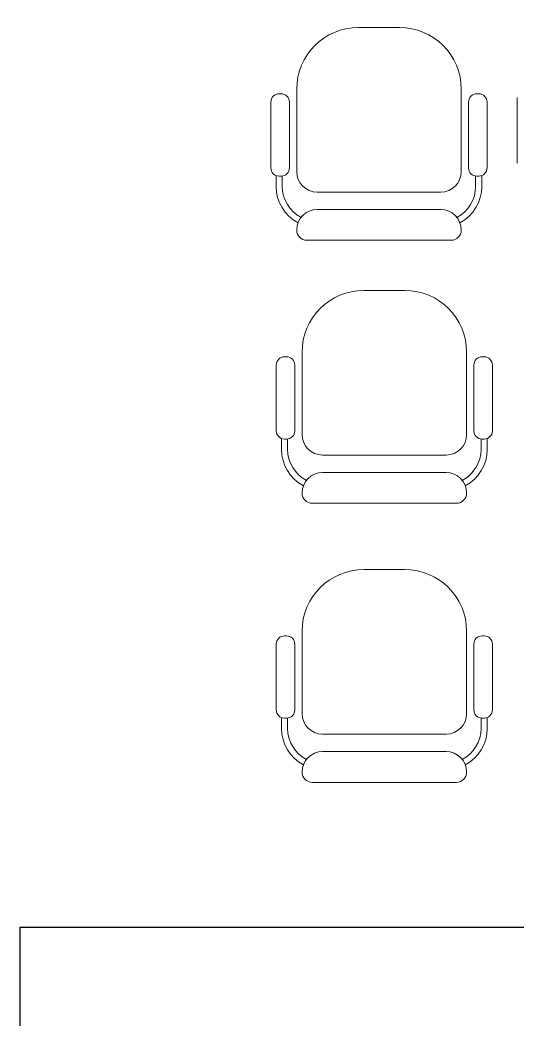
# Model space of a CAD drawing. Header units: millimetres. Extents: x -1911 to 4021, y -174 to 2851.
# Drawn here: x 989.4 to 1119.9, y 1414.3 to 1676.5 of the extents above; entities that cross this region are included whole.
import ezdxf

# ---------------------------------------------------------------- set-up
doc = ezdxf.new("R2010")
doc.units = ezdxf.units.MM
doc.layers.add('ARREDI attrezzature - furniture', color=175, linetype='Continuous', lineweight=9)

msp = doc.modelspace()

# ---------------------------------------------------------------- linework, layer by layer
at = {"color": 0}
msp.add_line((989.42, 1438.43), (989.42, 1408.43), dxfattribs=at)
msp.add_line((989.42, 1438.43), (1589.42, 1438.43))
at = {"color": 2}
for radius in [700.64, 695.64]:
    msp.add_arc((919.42, 1408.43), radius, 2.45403, 177.54597, dxfattribs=at)
at = {"layer": 'ARREDI attrezzature - furniture'}
for p, q in [((1089.05, 1674.53), (1078.25, 1674.53)), ((1089.05, 1674.53), (1078.25, 1674.53)), ((1089.05, 1674.53), (1078.25, 1674.53)), ((1089.05, 1674.53), (1078.25, 1674.53)), ((1089.05, 1674.53), (1078.25, 1674.53)), ((1089.05, 1674.53), (1078.25, 1674.53)), ((1062.05, 1658.33), (1062.05, 1636.73)), ((1062.05, 1658.33), (1062.05, 1636.73)), ((1062.05, 1658.33), (1062.05, 1636.73)), ((1062.05, 1658.33), (1062.05, 1636.73)), ((1062.05, 1658.33), (1062.05, 1636.73)), ((1062.05, 1658.33), (1062.05, 1636.73)), ((1105.25, 1636.73), (1105.25, 1658.33)), ((1105.25, 1636.73), (1105.25, 1658.33)), ((1105.25, 1636.73), (1105.25, 1658.33)), ((1105.25, 1636.73), (1105.25, 1658.33)), ((1105.25, 1636.73), (1105.25, 1658.33)), ((1105.25, 1636.73), (1105.25, 1658.33)), ((1055.28, 1654.97), (1055.28, 1637.69)), ((1055.28, 1654.97), (1055.28, 1637.69)), ((1055.28, 1654.97), (1055.28, 1637.69)), ((1055.28, 1654.97), (1055.28, 1637.69)), ((1055.28, 1654.97), (1055.28, 1637.69)), ((1055.28, 1654.97), (1055.28, 1637.69)), ((1057.98, 1657.13), (1057.44, 1657.13)), ((1057.98, 1657.13), (1057.44, 1657.13)), ((1057.98, 1657.13), (1057.44, 1657.13)), ((1057.98, 1657.13), (1057.44, 1657.13)), ((1057.98, 1657.13), (1057.44, 1657.13)), ((1057.98, 1657.13), (1057.44, 1657.13)), ((1060.14, 1637.69), (1060.14, 1654.97)), ((1060.14, 1637.69), (1060.14, 1654.97)), ((1060.14, 1637.69), (1060.14, 1654.97)), ((1060.14, 1637.69), (1060.14, 1654.97)), ((1060.14, 1637.69), (1060.14, 1654.97)), ((1060.14, 1637.69), (1060.14, 1654.97)), ((1107.15, 1637.69), (1107.15, 1654.97)), ((1107.15, 1637.69), (1107.15, 1654.97)), ((1107.15, 1637.69), (1107.15, 1654.97)), ((1107.15, 1637.69), (1107.15, 1654.97)), ((1107.15, 1637.69), (1107.15, 1654.97)), ((1107.15, 1637.69), (1107.15, 1654.97)), ((1109.31, 1657.13), (1109.85, 1657.13)), ((1109.31, 1657.13), (1109.85, 1657.13)), ((1109.31, 1657.13), (1109.85, 1657.13)), ((1109.31, 1657.13), (1109.85, 1657.13)), ((1109.31, 1657.13), (1109.85, 1657.13)), ((1109.31, 1657.13), (1109.85, 1657.13)), ((1112.01, 1654.97), (1112.01, 1637.69)), ((1112.01, 1654.97), (1112.01, 1637.69)), ((1112.01, 1654.97), (1112.01, 1637.69)), ((1112.01, 1654.97), (1112.01, 1637.69)), ((1112.01, 1654.97), (1112.01, 1637.69)), ((1112.01, 1654.97), (1112.01, 1637.69)), ((1119.89, 1656.2), (1119.89, 1638.92)), ((1119.89, 1656.2), (1119.89, 1638.92)), ((1119.89, 1656.2), (1119.89, 1638.92)), ((1119.89, 1656.2), (1119.89, 1638.92)), ((1119.89, 1656.2), (1119.89, 1638.92)), ((1119.89, 1656.2), (1119.89, 1638.92)), ((1056.65, 1632.83), (1056.65, 1635.68)), ((1056.65, 1632.83), (1056.65, 1635.68)), ((1056.65, 1632.83), (1056.65, 1635.68)), ((1056.65, 1632.83), (1056.65, 1635.68)), ((1056.65, 1632.83), (1056.65, 1635.68)), ((1056.65, 1632.83), (1056.65, 1635.68)), ((1057.44, 1635.53), (1057.98, 1635.53)), ((1057.44, 1635.53), (1057.98, 1635.53)), ((1057.44, 1635.53), (1057.98, 1635.53)), ((1057.44, 1635.53), (1057.98, 1635.53)), ((1057.44, 1635.53), (1057.98, 1635.53)), ((1057.44, 1635.53), (1057.98, 1635.53)), ((1058.27, 1632.83), (1058.27, 1635.55)), ((1058.27, 1632.83), (1058.27, 1635.55)), ((1058.27, 1632.83), (1058.27, 1635.55)), ((1058.27, 1632.83), (1058.27, 1635.55)), ((1058.27, 1632.83), (1058.27, 1635.55)), ((1058.27, 1632.83), (1058.27, 1635.55)), ((1109.03, 1632.83), (1109.03, 1635.55)), ((1109.03, 1632.83), (1109.03, 1635.55)), ((1109.03, 1632.83), (1109.03, 1635.55)), ((1109.03, 1632.83), (1109.03, 1635.55)), ((1109.03, 1632.83), (1109.03, 1635.55)), ((1109.03, 1632.83), (1109.03, 1635.55)), ((1109.85, 1635.53), (1109.31, 1635.53)), ((1109.85, 1635.53), (1109.31, 1635.53)), ((1109.85, 1635.53), (1109.31, 1635.53)), ((1109.85, 1635.53), (1109.31, 1635.53)), ((1109.85, 1635.53), (1109.31, 1635.53)), ((1109.85, 1635.53), (1109.31, 1635.53)), ((1110.65, 1632.83), (1110.65, 1635.68)), ((1110.65, 1632.83), (1110.65, 1635.68)), ((1110.65, 1632.83), (1110.65, 1635.68)), ((1110.65, 1632.83), (1110.65, 1635.68)), ((1110.65, 1632.83), (1110.65, 1635.68)), ((1110.65, 1632.83), (1110.65, 1635.68)), ((1067.45, 1631.33), (1099.85, 1631.33)), ((1067.45, 1631.33), (1099.85, 1631.33)), ((1067.45, 1631.33), (1099.85, 1631.33)), ((1067.45, 1631.33), (1099.85, 1631.33)), ((1067.45, 1631.33), (1099.85, 1631.33)), ((1067.45, 1631.33), (1099.85, 1631.33)), ((1099.85, 1626.77), (1067.45, 1626.77)), ((1099.85, 1626.77), (1067.45, 1626.77)), ((1099.85, 1626.77), (1067.45, 1626.77)), ((1099.85, 1626.77), (1067.45, 1626.77)), ((1099.85, 1626.77), (1067.45, 1626.77)), ((1099.85, 1626.77), (1067.45, 1626.77)), ((1062.05, 1621.37), (1062.05, 1621.37)), ((1062.05, 1621.37), (1062.05, 1621.37)), ((1062.05, 1621.37), (1062.05, 1621.37)), ((1105.25, 1621.37), (1105.25, 1621.37)), ((1105.25, 1621.37), (1105.25, 1621.37)), ((1105.25, 1621.37), (1105.25, 1621.37)), ((1064.75, 1618.67), (1102.55, 1618.67)), ((1064.75, 1618.67), (1102.55, 1618.67)), ((1064.75, 1618.67), (1102.55, 1618.67)), ((1064.75, 1618.67), (1102.55, 1618.67)), ((1090.46, 1605.51), (1079.66, 1605.51)), ((1090.46, 1605.51), (1079.66, 1605.51)), ((1090.46, 1605.51), (1079.66, 1605.51)), ((1090.46, 1605.51), (1079.66, 1605.51)), ((1090.46, 1605.51), (1079.66, 1605.51)), ((1090.46, 1605.51), (1079.66, 1605.51)), ((1063.46, 1589.31), (1063.46, 1567.71)), ((1063.46, 1589.31), (1063.46, 1567.71)), ((1063.46, 1589.31), (1063.46, 1567.71)), ((1063.46, 1589.31), (1063.46, 1567.71)), ((1063.46, 1589.31), (1063.46, 1567.71)), ((1063.46, 1589.31), (1063.46, 1567.71)), ((1106.66, 1567.71), (1106.66, 1589.31)), ((1106.66, 1567.71), (1106.66, 1589.31)), ((1106.66, 1567.71), (1106.66, 1589.31)), ((1106.66, 1567.71), (1106.66, 1589.31)), ((1106.66, 1567.71), (1106.66, 1589.31)), ((1106.66, 1567.71), (1106.66, 1589.31)), ((1059.39, 1588.11), (1058.85, 1588.11)), ((1059.39, 1588.11), (1058.85, 1588.11)), ((1059.39, 1588.11), (1058.85, 1588.11)), ((1059.39, 1588.11), (1058.85, 1588.11)), ((1059.39, 1588.11), (1058.85, 1588.11)), ((1059.39, 1588.11), (1058.85, 1588.11)), ((1110.72, 1588.11), (1111.26, 1588.11)), ((1110.72, 1588.11), (1111.26, 1588.11)), ((1110.72, 1588.11), (1111.26, 1588.11)), ((1110.72, 1588.11), (1111.26, 1588.11)), ((1110.72, 1588.11), (1111.26, 1588.11)), ((1110.72, 1588.11), (1111.26, 1588.11)), ((1056.69, 1585.95), (1056.69, 1568.67)), ((1056.69, 1585.95), (1056.69, 1568.67)), ((1056.69, 1585.95), (1056.69, 1568.67)), ((1056.69, 1585.95), (1056.69, 1568.67)), ((1056.69, 1585.95), (1056.69, 1568.67)), ((1056.69, 1585.95), (1056.69, 1568.67)), ((1061.55, 1568.67), (1061.55, 1585.95)), ((1061.55, 1568.67), (1061.55, 1585.95)), ((1061.55, 1568.67), (1061.55, 1585.95)), ((1061.55, 1568.67), (1061.55, 1585.95)), ((1061.55, 1568.67), (1061.55, 1585.95)), ((1061.55, 1568.67), (1061.55, 1585.95)), ((1108.56, 1568.67), (1108.56, 1585.95)), ((1108.56, 1568.67), (1108.56, 1585.95)), ((1108.56, 1568.67), (1108.56, 1585.95)), ((1108.56, 1568.67), (1108.56, 1585.95)), ((1108.56, 1568.67), (1108.56, 1585.95)), ((1108.56, 1568.67), (1108.56, 1585.95)), ((1113.42, 1585.95), (1113.42, 1568.67)), ((1113.42, 1585.95), (1113.42, 1568.67)), ((1113.42, 1585.95), (1113.42, 1568.67)), ((1113.42, 1585.95), (1113.42, 1568.67)), ((1113.42, 1585.95), (1113.42, 1568.67)), ((1113.42, 1585.95), (1113.42, 1568.67)), ((1058.06, 1563.81), (1058.06, 1566.66)), ((1058.06, 1563.81), (1058.06, 1566.66)), ((1058.06, 1563.81), (1058.06, 1566.66)), ((1058.06, 1563.81), (1058.06, 1566.66)), ((1058.06, 1563.81), (1058.06, 1566.66)), ((1058.06, 1563.81), (1058.06, 1566.66)), ((1058.85, 1566.51), (1059.39, 1566.51)), ((1058.85, 1566.51), (1059.39, 1566.51)), ((1058.85, 1566.51), (1059.39, 1566.51)), ((1058.85, 1566.51), (1059.39, 1566.51)), ((1058.85, 1566.51), (1059.39, 1566.51)), ((1058.85, 1566.51), (1059.39, 1566.51)), ((1059.68, 1563.81), (1059.68, 1566.53)), ((1059.68, 1563.81), (1059.68, 1566.53)), ((1059.68, 1563.81), (1059.68, 1566.53)), ((1059.68, 1563.81), (1059.68, 1566.53)), ((1059.68, 1563.81), (1059.68, 1566.53)), ((1059.68, 1563.81), (1059.68, 1566.53)), ((1110.44, 1563.81), (1110.44, 1566.53)), ((1110.44, 1563.81), (1110.44, 1566.53)), ((1110.44, 1563.81), (1110.44, 1566.53)), ((1110.44, 1563.81), (1110.44, 1566.53)), ((1110.44, 1563.81), (1110.44, 1566.53)), ((1110.44, 1563.81), (1110.44, 1566.53)), ((1111.26, 1566.51), (1110.72, 1566.51)), ((1111.26, 1566.51), (1110.72, 1566.51)), ((1111.26, 1566.51), (1110.72, 1566.51)), ((1111.26, 1566.51), (1110.72, 1566.51)), ((1111.26, 1566.51), (1110.72, 1566.51)), ((1111.26, 1566.51), (1110.72, 1566.51)), ((1112.06, 1563.81), (1112.06, 1566.66)), ((1112.06, 1563.81), (1112.06, 1566.66)), ((1112.06, 1563.81), (1112.06, 1566.66)), ((1112.06, 1563.81), (1112.06, 1566.66)), ((1112.06, 1563.81), (1112.06, 1566.66)), ((1112.06, 1563.81), (1112.06, 1566.66)), ((1068.86, 1562.31), (1101.26, 1562.31)), ((1068.86, 1562.31), (1101.26, 1562.31)), ((1068.86, 1562.31), (1101.26, 1562.31)), ((1068.86, 1562.31), (1101.26, 1562.31)), ((1068.86, 1562.31), (1101.26, 1562.31)), ((1068.86, 1562.31), (1101.26, 1562.31)), ((1101.26, 1557.75), (1068.86, 1557.75)), ((1101.26, 1557.75), (1068.86, 1557.75)), ((1101.26, 1557.75), (1068.86, 1557.75)), ((1101.26, 1557.75), (1068.86, 1557.75)), ((1101.26, 1557.75), (1068.86, 1557.75)), ((1101.26, 1557.75), (1068.86, 1557.75)), ((1063.46, 1552.35), (1063.46, 1552.35)), ((1063.46, 1552.35), (1063.46, 1552.35)), ((1063.46, 1552.35), (1063.46, 1552.35)), ((1106.66, 1552.35), (1106.66, 1552.35)), ((1106.66, 1552.35), (1106.66, 1552.35)), ((1106.66, 1552.35), (1106.66, 1552.35)), ((1066.16, 1549.65), (1103.96, 1549.65)), ((1066.16, 1549.65), (1103.96, 1549.65)), ((1066.16, 1549.65), (1103.96, 1549.65)), ((1066.16, 1549.65), (1103.96, 1549.65)), ((1090.46, 1532.26), (1079.66, 1532.26)), ((1090.46, 1532.26), (1079.66, 1532.26)), ((1090.46, 1532.26), (1079.66, 1532.26)), ((1090.46, 1532.26), (1079.66, 1532.26)), ((1090.46, 1532.26), (1079.66, 1532.26)), ((1090.46, 1532.26), (1079.66, 1532.26)), ((1063.46, 1516.06), (1063.46, 1494.46)), ((1063.46, 1516.06), (1063.46, 1494.46)), ((1063.46, 1516.06), (1063.46, 1494.46)), ((1063.46, 1516.06), (1063.46, 1494.46)), ((1063.46, 1516.06), (1063.46, 1494.46)), ((1063.46, 1516.06), (1063.46, 1494.46)), ((1106.66, 1494.46), (1106.66, 1516.06)), ((1106.66, 1494.46), (1106.66, 1516.06)), ((1106.66, 1494.46), (1106.66, 1516.06)), ((1106.66, 1494.46), (1106.66, 1516.06)), ((1106.66, 1494.46), (1106.66, 1516.06)), ((1106.66, 1494.46), (1106.66, 1516.06)), ((1059.39, 1514.86), (1058.85, 1514.86)), ((1059.39, 1514.86), (1058.85, 1514.86)), ((1059.39, 1514.86), (1058.85, 1514.86)), ((1059.39, 1514.86), (1058.85, 1514.86)), ((1059.39, 1514.86), (1058.85, 1514.86)), ((1059.39, 1514.86), (1058.85, 1514.86)), ((1110.72, 1514.86), (1111.26, 1514.86)), ((1110.72, 1514.86), (1111.26, 1514.86)), ((1110.72, 1514.86), (1111.26, 1514.86)), ((1110.72, 1514.86), (1111.26, 1514.86)), ((1110.72, 1514.86), (1111.26, 1514.86)), ((1110.72, 1514.86), (1111.26, 1514.86)), ((1056.69, 1512.7), (1056.69, 1495.42)), ((1056.69, 1512.7), (1056.69, 1495.42)), ((1056.69, 1512.7), (1056.69, 1495.42)), ((1056.69, 1512.7), (1056.69, 1495.42)), ((1056.69, 1512.7), (1056.69, 1495.42)), ((1056.69, 1512.7), (1056.69, 1495.42)), ((1061.55, 1495.42), (1061.55, 1512.7)), ((1061.55, 1495.42), (1061.55, 1512.7)), ((1061.55, 1495.42), (1061.55, 1512.7)), ((1061.55, 1495.42), (1061.55, 1512.7)), ((1061.55, 1495.42), (1061.55, 1512.7)), ((1061.55, 1495.42), (1061.55, 1512.7)), ((1108.56, 1495.42), (1108.56, 1512.7)), ((1108.56, 1495.42), (1108.56, 1512.7)), ((1108.56, 1495.42), (1108.56, 1512.7)), ((1108.56, 1495.42), (1108.56, 1512.7)), ((1108.56, 1495.42), (1108.56, 1512.7)), ((1108.56, 1495.42), (1108.56, 1512.7)), ((1113.42, 1512.7), (1113.42, 1495.42)), ((1113.42, 1512.7), (1113.42, 1495.42)), ((1113.42, 1512.7), (1113.42, 1495.42)), ((1113.42, 1512.7), (1113.42, 1495.42)), ((1113.42, 1512.7), (1113.42, 1495.42)), ((1113.42, 1512.7), (1113.42, 1495.42)), ((1058.06, 1490.56), (1058.06, 1493.41)), ((1058.06, 1490.56), (1058.06, 1493.41)), ((1058.06, 1490.56), (1058.06, 1493.41)), ((1058.06, 1490.56), (1058.06, 1493.41)), ((1058.06, 1490.56), (1058.06, 1493.41)), ((1058.06, 1490.56), (1058.06, 1493.41)), ((1058.85, 1493.26), (1059.39, 1493.26)), ((1058.85, 1493.26), (1059.39, 1493.26)), ((1058.85, 1493.26), (1059.39, 1493.26)), ((1058.85, 1493.26), (1059.39, 1493.26)), ((1058.85, 1493.26), (1059.39, 1493.26)), ((1058.85, 1493.26), (1059.39, 1493.26)), ((1059.68, 1490.56), (1059.68, 1493.28)), ((1059.68, 1490.56), (1059.68, 1493.28)), ((1059.68, 1490.56), (1059.68, 1493.28)), ((1059.68, 1490.56), (1059.68, 1493.28)), ((1059.68, 1490.56), (1059.68, 1493.28)), ((1059.68, 1490.56), (1059.68, 1493.28)), ((1110.44, 1490.56), (1110.44, 1493.28)), ((1110.44, 1490.56), (1110.44, 1493.28)), ((1110.44, 1490.56), (1110.44, 1493.28)), ((1110.44, 1490.56), (1110.44, 1493.28)), ((1110.44, 1490.56), (1110.44, 1493.28)), ((1110.44, 1490.56), (1110.44, 1493.28)), ((1111.26, 1493.26), (1110.72, 1493.26)), ((1111.26, 1493.26), (1110.72, 1493.26)), ((1111.26, 1493.26), (1110.72, 1493.26)), ((1111.26, 1493.26), (1110.72, 1493.26)), ((1111.26, 1493.26), (1110.72, 1493.26)), ((1111.26, 1493.26), (1110.72, 1493.26)), ((1112.06, 1490.56), (1112.06, 1493.41)), ((1112.06, 1490.56), (1112.06, 1493.41)), ((1112.06, 1490.56), (1112.06, 1493.41)), ((1112.06, 1490.56), (1112.06, 1493.41)), ((1112.06, 1490.56), (1112.06, 1493.41)), ((1112.06, 1490.56), (1112.06, 1493.41)), ((1068.86, 1489.06), (1101.26, 1489.06)), ((1068.86, 1489.06), (1101.26, 1489.06)), ((1068.86, 1489.06), (1101.26, 1489.06)), ((1068.86, 1489.06), (1101.26, 1489.06)), ((1068.86, 1489.06), (1101.26, 1489.06)), ((1068.86, 1489.06), (1101.26, 1489.06)), ((1101.26, 1484.5), (1068.86, 1484.5)), ((1101.26, 1484.5), (1068.86, 1484.5)), ((1101.26, 1484.5), (1068.86, 1484.5)), ((1101.26, 1484.5), (1068.86, 1484.5)), ((1101.26, 1484.5), (1068.86, 1484.5)), ((1101.26, 1484.5), (1068.86, 1484.5)), ((1063.46, 1479.1), (1063.46, 1479.1)), ((1063.46, 1479.1), (1063.46, 1479.1)), ((1063.46, 1479.1), (1063.46, 1479.1)), ((1106.66, 1479.1), (1106.66, 1479.1)), ((1106.66, 1479.1), (1106.66, 1479.1)), ((1106.66, 1479.1), (1106.66, 1479.1)), ((1066.16, 1476.4), (1103.96, 1476.4)), ((1066.16, 1476.4), (1103.96, 1476.4)), ((1066.16, 1476.4), (1103.96, 1476.4)), ((1066.16, 1476.4), (1103.96, 1476.4))]:
    msp.add_line(p, q, dxfattribs=at)
for centre, radius, start, end in [((1078.25, 1658.33), 16.2, 90, 180), ((1078.25, 1658.33), 16.2, 90, 180), ((1078.25, 1658.33), 16.2, 90, 180), ((1078.25, 1658.33), 16.2, 90, 180), ((1078.25, 1658.33), 16.2, 90, 180), ((1078.25, 1658.33), 16.2, 90, 180), ((1089.05, 1658.33), 16.2, 0, 90), ((1089.05, 1658.33), 16.2, 0, 90), ((1089.05, 1658.33), 16.2, 0, 90), ((1089.05, 1658.33), 16.2, 0, 90), ((1089.05, 1658.33), 16.2, 0, 90), ((1089.05, 1658.33), 16.2, 0, 90), ((1057.44, 1654.97), 2.16, 90, 180), ((1057.44, 1654.97), 2.16, 90, 180), ((1057.44, 1654.97), 2.16, 90, 180), ((1057.44, 1654.97), 2.16, 90, 180), ((1057.44, 1654.97), 2.16, 90, 180), ((1057.44, 1654.97), 2.16, 90, 180), ((1057.98, 1654.97), 2.16, 0, 90), ((1057.98, 1654.97), 2.16, 0, 90), ((1057.98, 1654.97), 2.16, 0, 90), ((1057.98, 1654.97), 2.16, 0, 90), ((1057.98, 1654.97), 2.16, 0, 90), ((1057.98, 1654.97), 2.16, 0, 90), ((1109.31, 1654.97), 2.16, 90, 180), ((1109.31, 1654.97), 2.16, 90, 180), ((1109.31, 1654.97), 2.16, 90, 180), ((1109.31, 1654.97), 2.16, 90, 180), ((1109.31, 1654.97), 2.16, 90, 180), ((1109.31, 1654.97), 2.16, 90, 180), ((1109.85, 1654.97), 2.16, 0, 90), ((1109.85, 1654.97), 2.16, 0, 90), ((1109.85, 1654.97), 2.16, 0, 90), ((1109.85, 1654.97), 2.16, 0, 90), ((1109.85, 1654.97), 2.16, 0, 90), ((1109.85, 1654.97), 2.16, 0, 90), ((1057.44, 1637.69), 2.16, 180, 270), ((1057.44, 1637.69), 2.16, 180, 270), ((1057.44, 1637.69), 2.16, 180, 270), ((1057.44, 1637.69), 2.16, 180, 270), ((1057.44, 1637.69), 2.16, 180, 270), ((1057.44, 1637.69), 2.16, 180, 270), ((1057.98, 1637.69), 2.16, 270, 0), ((1057.98, 1637.69), 2.16, 270, 0), ((1057.98, 1637.69), 2.16, 270, 0), ((1057.98, 1637.69), 2.16, 270, 0), ((1057.98, 1637.69), 2.16, 270, 0), ((1057.98, 1637.69), 2.16, 270, 0), ((1067.45, 1636.73), 5.4, 180, 270), ((1067.45, 1636.73), 5.4, 180, 270), ((1067.45, 1636.73), 5.4, 180, 270), ((1067.45, 1636.73), 5.4, 180, 270), ((1067.45, 1636.73), 5.4, 180, 270), ((1067.45, 1636.73), 5.4, 180, 270), ((1099.85, 1636.73), 5.4, 270, 360), ((1099.85, 1636.73), 5.4, 270, 360), ((1099.85, 1636.73), 5.4, 270, 360), ((1099.85, 1636.73), 5.4, 270, 360), ((1099.85, 1636.73), 5.4, 270, 360), ((1099.85, 1636.73), 5.4, 270, 360), ((1109.31, 1637.69), 2.16, 180, 270), ((1109.31, 1637.69), 2.16, 180, 270), ((1109.31, 1637.69), 2.16, 180, 270), ((1109.31, 1637.69), 2.16, 180, 270), ((1109.31, 1637.69), 2.16, 180, 270), ((1109.31, 1637.69), 2.16, 180, 270), ((1109.85, 1637.69), 2.16, 270, 0), ((1109.85, 1637.69), 2.16, 270, 0), ((1109.85, 1637.69), 2.16, 270, 0), ((1109.85, 1637.69), 2.16, 270, 0), ((1109.85, 1637.69), 2.16, 270, 0), ((1109.85, 1637.69), 2.16, 270, 0), ((1067.45, 1632.83), 10.8, 180, 242.1194), ((1067.45, 1632.83), 10.8, 180, 242.1194), ((1067.45, 1632.83), 10.8, 180, 242.1194), ((1067.45, 1632.83), 10.8, 180, 242.1194), ((1067.45, 1632.83), 10.8, 180, 242.1194), ((1067.45, 1632.83), 10.8, 180, 242.1194), ((1067.45, 1632.83), 9.18, 180, 242.3805), ((1067.45, 1632.83), 9.18, 180, 242.3805), ((1067.45, 1632.83), 9.18, 180, 242.3805), ((1067.45, 1632.83), 9.18, 180, 242.3805), ((1067.45, 1632.83), 9.18, 180, 242.3805), ((1067.45, 1632.83), 9.18, 180, 242.3805), ((1099.85, 1632.83), 9.18, 297.6195, 0), ((1099.85, 1632.83), 9.18, 297.6195, 0), ((1099.85, 1632.83), 9.18, 297.6195, 0), ((1099.85, 1632.83), 9.18, 297.6195, 0), ((1099.85, 1632.83), 9.18, 297.6195, 0), ((1099.85, 1632.83), 9.18, 297.6195, 0), ((1099.85, 1632.83), 10.8, 297.8806, 0), ((1099.85, 1632.83), 10.8, 297.8806, 0), ((1099.85, 1632.83), 10.8, 297.8806, 0), ((1099.85, 1632.83), 10.8, 297.8806, 0), ((1099.85, 1632.83), 10.8, 297.8806, 0), ((1099.85, 1632.83), 10.8, 297.8806, 0), ((1067.45, 1621.37), 5.4, 90, 180), ((1067.45, 1621.37), 5.4, 90, 180), ((1067.45, 1621.37), 5.4, 90, 180), ((1067.45, 1621.37), 5.4, 90, 180), ((1067.45, 1621.37), 5.4, 90, 180), ((1067.45, 1621.37), 5.4, 90, 180), ((1099.85, 1621.37), 5.4, 0, 90), ((1099.85, 1621.37), 5.4, 0, 90), ((1099.85, 1621.37), 5.4, 0, 90), ((1099.85, 1621.37), 5.4, 0, 90), ((1099.85, 1621.37), 5.4, 0, 90), ((1099.85, 1621.37), 5.4, 0, 90), ((1064.75, 1621.37), 2.7, 180, 270), ((1064.75, 1621.37), 2.7, 180, 270), ((1064.75, 1621.37), 2.7, 180, 270), ((1102.55, 1621.37), 2.7, 270, 360), ((1102.55, 1621.37), 2.7, 270, 360), ((1102.55, 1621.37), 2.7, 270, 360), ((1102.55, 1621.37), 2.7, 270, 360), ((1079.66, 1589.31), 16.2, 90, 180), ((1079.66, 1589.31), 16.2, 90, 180), ((1079.66, 1589.31), 16.2, 90, 180), ((1079.66, 1589.31), 16.2, 90, 180), ((1079.66, 1589.31), 16.2, 90, 180), ((1079.66, 1589.31), 16.2, 90, 180), ((1090.46, 1589.31), 16.2, 0, 90), ((1090.46, 1589.31), 16.2, 0, 90), ((1090.46, 1589.31), 16.2, 0, 90), ((1090.46, 1589.31), 16.2, 0, 90), ((1090.46, 1589.31), 16.2, 0, 90), ((1090.46, 1589.31), 16.2, 0, 90), ((1058.85, 1585.95), 2.16, 90, 180), ((1058.85, 1585.95), 2.16, 90, 180), ((1058.85, 1585.95), 2.16, 90, 180), ((1058.85, 1585.95), 2.16, 90, 180), ((1058.85, 1585.95), 2.16, 90, 180), ((1058.85, 1585.95), 2.16, 90, 180), ((1059.39, 1585.95), 2.16, 0, 90), ((1059.39, 1585.95), 2.16, 0, 90), ((1059.39, 1585.95), 2.16, 0, 90), ((1059.39, 1585.95), 2.16, 0, 90), ((1059.39, 1585.95), 2.16, 0, 90), ((1059.39, 1585.95), 2.16, 0, 90), ((1110.72, 1585.95), 2.16, 90, 180), ((1110.72, 1585.95), 2.16, 90, 180), ((1110.72, 1585.95), 2.16, 90, 180), ((1110.72, 1585.95), 2.16, 90, 180), ((1110.72, 1585.95), 2.16, 90, 180), ((1110.72, 1585.95), 2.16, 90, 180), ((1111.26, 1585.95), 2.16, 0, 90), ((1111.26, 1585.95), 2.16, 0, 90), ((1111.26, 1585.95), 2.16, 0, 90), ((1111.26, 1585.95), 2.16, 0, 90), ((1111.26, 1585.95), 2.16, 0, 90), ((1111.26, 1585.95), 2.16, 0, 90), ((1058.85, 1568.67), 2.16, 180, 270), ((1058.85, 1568.67), 2.16, 180, 270), ((1058.85, 1568.67), 2.16, 180, 270), ((1058.85, 1568.67), 2.16, 180, 270), ((1058.85, 1568.67), 2.16, 180, 270), ((1058.85, 1568.67), 2.16, 180, 270), ((1059.39, 1568.67), 2.16, 270, 0), ((1059.39, 1568.67), 2.16, 270, 0), ((1059.39, 1568.67), 2.16, 270, 0), ((1059.39, 1568.67), 2.16, 270, 0), ((1059.39, 1568.67), 2.16, 270, 0), ((1059.39, 1568.67), 2.16, 270, 0), ((1110.72, 1568.67), 2.16, 180, 270), ((1110.72, 1568.67), 2.16, 180, 270), ((1110.72, 1568.67), 2.16, 180, 270), ((1110.72, 1568.67), 2.16, 180, 270), ((1110.72, 1568.67), 2.16, 180, 270), ((1110.72, 1568.67), 2.16, 180, 270), ((1111.26, 1568.67), 2.16, 270, 0), ((1111.26, 1568.67), 2.16, 270, 0), ((1111.26, 1568.67), 2.16, 270, 0), ((1111.26, 1568.67), 2.16, 270, 0), ((1111.26, 1568.67), 2.16, 270, 0), ((1111.26, 1568.67), 2.16, 270, 0), ((1068.86, 1567.71), 5.4, 180, 270), ((1068.86, 1567.71), 5.4, 180, 270), ((1068.86, 1567.71), 5.4, 180, 270), ((1068.86, 1567.71), 5.4, 180, 270), ((1068.86, 1567.71), 5.4, 180, 270), ((1068.86, 1567.71), 5.4, 180, 270), ((1101.26, 1567.71), 5.4, 270, 360), ((1101.26, 1567.71), 5.4, 270, 360), ((1101.26, 1567.71), 5.4, 270, 360), ((1101.26, 1567.71), 5.4, 270, 360), ((1101.26, 1567.71), 5.4, 270, 360), ((1101.26, 1567.71), 5.4, 270, 360), ((1068.86, 1563.81), 10.8, 180, 242.1194), ((1068.86, 1563.81), 10.8, 180, 242.1194), ((1068.86, 1563.81), 10.8, 180, 242.1194), ((1068.86, 1563.81), 10.8, 180, 242.1194), ((1068.86, 1563.81), 10.8, 180, 242.1194), ((1068.86, 1563.81), 10.8, 180, 242.1194), ((1068.86, 1563.81), 9.18, 180, 242.3805), ((1068.86, 1563.81), 9.18, 180, 242.3805), ((1068.86, 1563.81), 9.18, 180, 242.3805), ((1068.86, 1563.81), 9.18, 180, 242.3805), ((1068.86, 1563.81), 9.18, 180, 242.3805), ((1068.86, 1563.81), 9.18, 180, 242.3805), ((1101.26, 1563.81), 9.18, 297.6195, 0), ((1101.26, 1563.81), 9.18, 297.6195, 0), ((1101.26, 1563.81), 9.18, 297.6195, 0), ((1101.26, 1563.81), 9.18, 297.6195, 0), ((1101.26, 1563.81), 9.18, 297.6195, 0), ((1101.26, 1563.81), 9.18, 297.6195, 0), ((1101.26, 1563.81), 10.8, 297.8806, 0), ((1101.26, 1563.81), 10.8, 297.8806, 0), ((1101.26, 1563.81), 10.8, 297.8806, 0), ((1101.26, 1563.81), 10.8, 297.8806, 0), ((1101.26, 1563.81), 10.8, 297.8806, 0), ((1101.26, 1563.81), 10.8, 297.8806, 0), ((1068.86, 1552.35), 5.4, 90, 180), ((1068.86, 1552.35), 5.4, 90, 180), ((1068.86, 1552.35), 5.4, 90, 180), ((1068.86, 1552.35), 5.4, 90, 180), ((1068.86, 1552.35), 5.4, 90, 180), ((1068.86, 1552.35), 5.4, 90, 180), ((1101.26, 1552.35), 5.4, 0, 90), ((1101.26, 1552.35), 5.4, 0, 90), ((1101.26, 1552.35), 5.4, 0, 90), ((1101.26, 1552.35), 5.4, 0, 90), ((1101.26, 1552.35), 5.4, 0, 90), ((1101.26, 1552.35), 5.4, 0, 90), ((1066.16, 1552.35), 2.7, 180, 270), ((1066.16, 1552.35), 2.7, 180, 270), ((1066.16, 1552.35), 2.7, 180, 270), ((1103.96, 1552.35), 2.7, 270, 360), ((1103.96, 1552.35), 2.7, 270, 360), ((1103.96, 1552.35), 2.7, 270, 360), ((1103.96, 1552.35), 2.7, 270, 360), ((1079.66, 1516.06), 16.2, 90, 180), ((1079.66, 1516.06), 16.2, 90, 180), ((1079.66, 1516.06), 16.2, 90, 180), ((1079.66, 1516.06), 16.2, 90, 180), ((1079.66, 1516.06), 16.2, 90, 180), ((1079.66, 1516.06), 16.2, 90, 180), ((1090.46, 1516.06), 16.2, 0, 90), ((1090.46, 1516.06), 16.2, 0, 90), ((1090.46, 1516.06), 16.2, 0, 90), ((1090.46, 1516.06), 16.2, 0, 90), ((1090.46, 1516.06), 16.2, 0, 90), ((1090.46, 1516.06), 16.2, 0, 90), ((1058.85, 1512.7), 2.16, 90, 180), ((1058.85, 1512.7), 2.16, 90, 180), ((1058.85, 1512.7), 2.16, 90, 180), ((1058.85, 1512.7), 2.16, 90, 180), ((1058.85, 1512.7), 2.16, 90, 180), ((1058.85, 1512.7), 2.16, 90, 180), ((1059.39, 1512.7), 2.16, 0, 90), ((1059.39, 1512.7), 2.16, 0, 90), ((1059.39, 1512.7), 2.16, 0, 90), ((1059.39, 1512.7), 2.16, 0, 90), ((1059.39, 1512.7), 2.16, 0, 90), ((1059.39, 1512.7), 2.16, 0, 90), ((1110.72, 1512.7), 2.16, 90, 180), ((1110.72, 1512.7), 2.16, 90, 180), ((1110.72, 1512.7), 2.16, 90, 180), ((1110.72, 1512.7), 2.16, 90, 180), ((1110.72, 1512.7), 2.16, 90, 180), ((1110.72, 1512.7), 2.16, 90, 180), ((1111.26, 1512.7), 2.16, 0, 90), ((1111.26, 1512.7), 2.16, 0, 90), ((1111.26, 1512.7), 2.16, 0, 90), ((1111.26, 1512.7), 2.16, 0, 90), ((1111.26, 1512.7), 2.16, 0, 90), ((1111.26, 1512.7), 2.16, 0, 90), ((1058.85, 1495.42), 2.16, 180, 270), ((1058.85, 1495.42), 2.16, 180, 270), ((1058.85, 1495.42), 2.16, 180, 270), ((1058.85, 1495.42), 2.16, 180, 270), ((1058.85, 1495.42), 2.16, 180, 270), ((1058.85, 1495.42), 2.16, 180, 270), ((1059.39, 1495.42), 2.16, 270, 0), ((1059.39, 1495.42), 2.16, 270, 0), ((1059.39, 1495.42), 2.16, 270, 0), ((1059.39, 1495.42), 2.16, 270, 0), ((1059.39, 1495.42), 2.16, 270, 0), ((1059.39, 1495.42), 2.16, 270, 0), ((1110.72, 1495.42), 2.16, 180, 270), ((1110.72, 1495.42), 2.16, 180, 270), ((1110.72, 1495.42), 2.16, 180, 270), ((1110.72, 1495.42), 2.16, 180, 270), ((1110.72, 1495.42), 2.16, 180, 270), ((1110.72, 1495.42), 2.16, 180, 270), ((1111.26, 1495.42), 2.16, 270, 0), ((1111.26, 1495.42), 2.16, 270, 0), ((1111.26, 1495.42), 2.16, 270, 0), ((1111.26, 1495.42), 2.16, 270, 0), ((1111.26, 1495.42), 2.16, 270, 0), ((1111.26, 1495.42), 2.16, 270, 0), ((1068.86, 1494.46), 5.4, 180, 270), ((1068.86, 1494.46), 5.4, 180, 270), ((1068.86, 1494.46), 5.4, 180, 270), ((1068.86, 1494.46), 5.4, 180, 270), ((1068.86, 1494.46), 5.4, 180, 270), ((1068.86, 1494.46), 5.4, 180, 270), ((1101.26, 1494.46), 5.4, 270, 360), ((1101.26, 1494.46), 5.4, 270, 360), ((1101.26, 1494.46), 5.4, 270, 360), ((1101.26, 1494.46), 5.4, 270, 360), ((1101.26, 1494.46), 5.4, 270, 360), ((1101.26, 1494.46), 5.4, 270, 360), ((1068.86, 1490.56), 10.8, 180, 242.1194), ((1068.86, 1490.56), 10.8, 180, 242.1194), ((1068.86, 1490.56), 10.8, 180, 242.1194), ((1068.86, 1490.56), 10.8, 180, 242.1194), ((1068.86, 1490.56), 10.8, 180, 242.1194), ((1068.86, 1490.56), 10.8, 180, 242.1194), ((1068.86, 1490.56), 9.18, 180, 242.3805), ((1068.86, 1490.56), 9.18, 180, 242.3805), ((1068.86, 1490.56), 9.18, 180, 242.3805), ((1068.86, 1490.56), 9.18, 180, 242.3805), ((1068.86, 1490.56), 9.18, 180, 242.3805), ((1068.86, 1490.56), 9.18, 180, 242.3805), ((1101.26, 1490.56), 9.18, 297.6195, 0), ((1101.26, 1490.56), 9.18, 297.6195, 0), ((1101.26, 1490.56), 9.18, 297.6195, 0), ((1101.26, 1490.56), 9.18, 297.6195, 0), ((1101.26, 1490.56), 9.18, 297.6195, 0), ((1101.26, 1490.56), 9.18, 297.6195, 0), ((1101.26, 1490.56), 10.8, 297.8806, 0), ((1101.26, 1490.56), 10.8, 297.8806, 0), ((1101.26, 1490.56), 10.8, 297.8806, 0), ((1101.26, 1490.56), 10.8, 297.8806, 0), ((1101.26, 1490.56), 10.8, 297.8806, 0), ((1101.26, 1490.56), 10.8, 297.8806, 0), ((1068.86, 1479.1), 5.4, 90, 180), ((1068.86, 1479.1), 5.4, 90, 180), ((1068.86, 1479.1), 5.4, 90, 180), ((1068.86, 1479.1), 5.4, 90, 180), ((1068.86, 1479.1), 5.4, 90, 180), ((1068.86, 1479.1), 5.4, 90, 180), ((1101.26, 1479.1), 5.4, 0, 90), ((1101.26, 1479.1), 5.4, 0, 90), ((1101.26, 1479.1), 5.4, 0, 90), ((1101.26, 1479.1), 5.4, 0, 90), ((1101.26, 1479.1), 5.4, 0, 90), ((1101.26, 1479.1), 5.4, 0, 90), ((1066.16, 1479.1), 2.7, 180, 270), ((1066.16, 1479.1), 2.7, 180, 270), ((1066.16, 1479.1), 2.7, 180, 270), ((1103.96, 1479.1), 2.7, 270, 360), ((1103.96, 1479.1), 2.7, 270, 360), ((1103.96, 1479.1), 2.7, 270, 360), ((1103.96, 1479.1), 2.7, 270, 360)]:
    msp.add_arc(centre, radius, start, end, dxfattribs=at)

doc.saveas('drawing.dxf')
